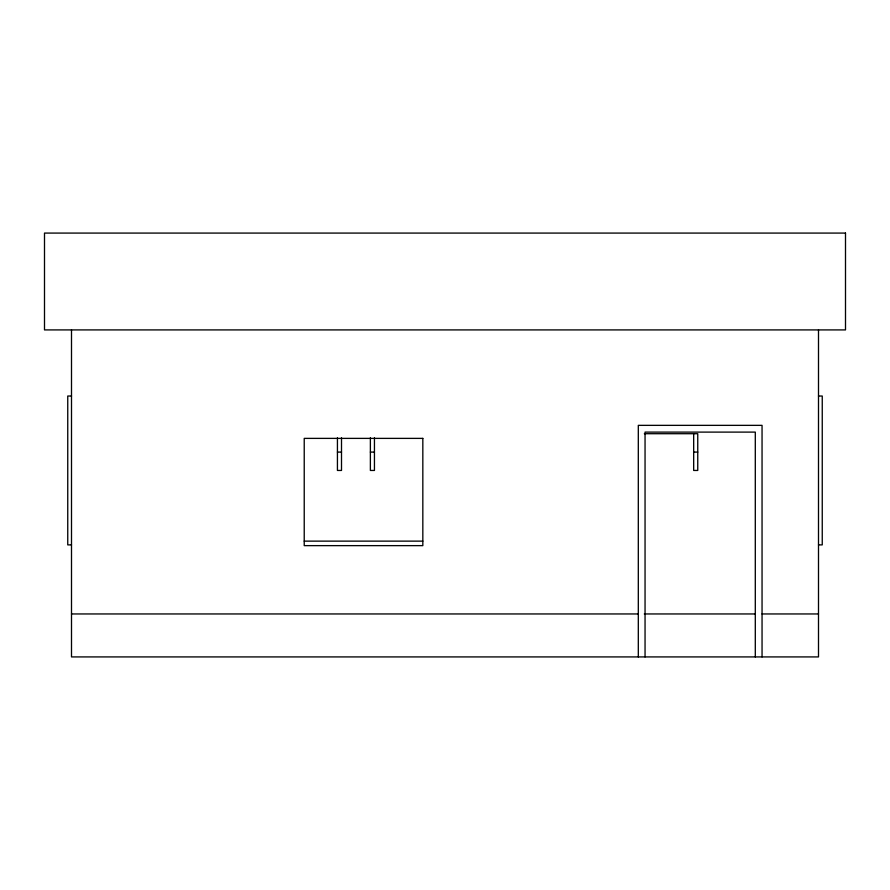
<?xml version="1.0" encoding="UTF-8"?>
<svg xmlns="http://www.w3.org/2000/svg" width="890" height="890" viewBox="0 0 890 890"><rect width="100%" height="100%" fill="white"/><g stroke="black" fill="none" stroke-linecap="round" stroke-linejoin="round"><path stroke-width="1.33" d="M71.5 396.028L67.751 396.028L67.751 544.891L71.5 544.891M818.5 396.028L822.249 396.028L822.249 544.891L818.5 544.891M644.349 433.708L697.749 433.708L697.749 470.454L693.677 470.454L693.677 433.708M337.432 452.087L341.504 452.087M370.374 452.087L374.445 452.087M693.677 452.087L697.749 452.087M304.224 541.131L422.828 541.131M71.5 613.955L638.308 613.955M644.304 613.955L755.421 613.955M762.051 613.955L818.5 613.955M818.5 329.912L818.5 656.92L71.5 656.92L71.5 329.912M762.051 656.92L762.051 425.353L638.308 425.353L638.308 656.92M755.298 656.92L755.298 432.106L645.05 432.106L645.05 656.92M374.445 437.791L374.445 470.454L370.374 470.454L370.374 437.791M341.504 437.791L341.504 470.454L337.432 470.454L337.432 437.791M845.5 233.08L44.5 233.08L44.5 329.912L845.5 329.912L845.5 233.08M422.828 438.381L304.224 438.381L304.224 545.637L422.828 545.637L422.828 438.381"/></g></svg>
